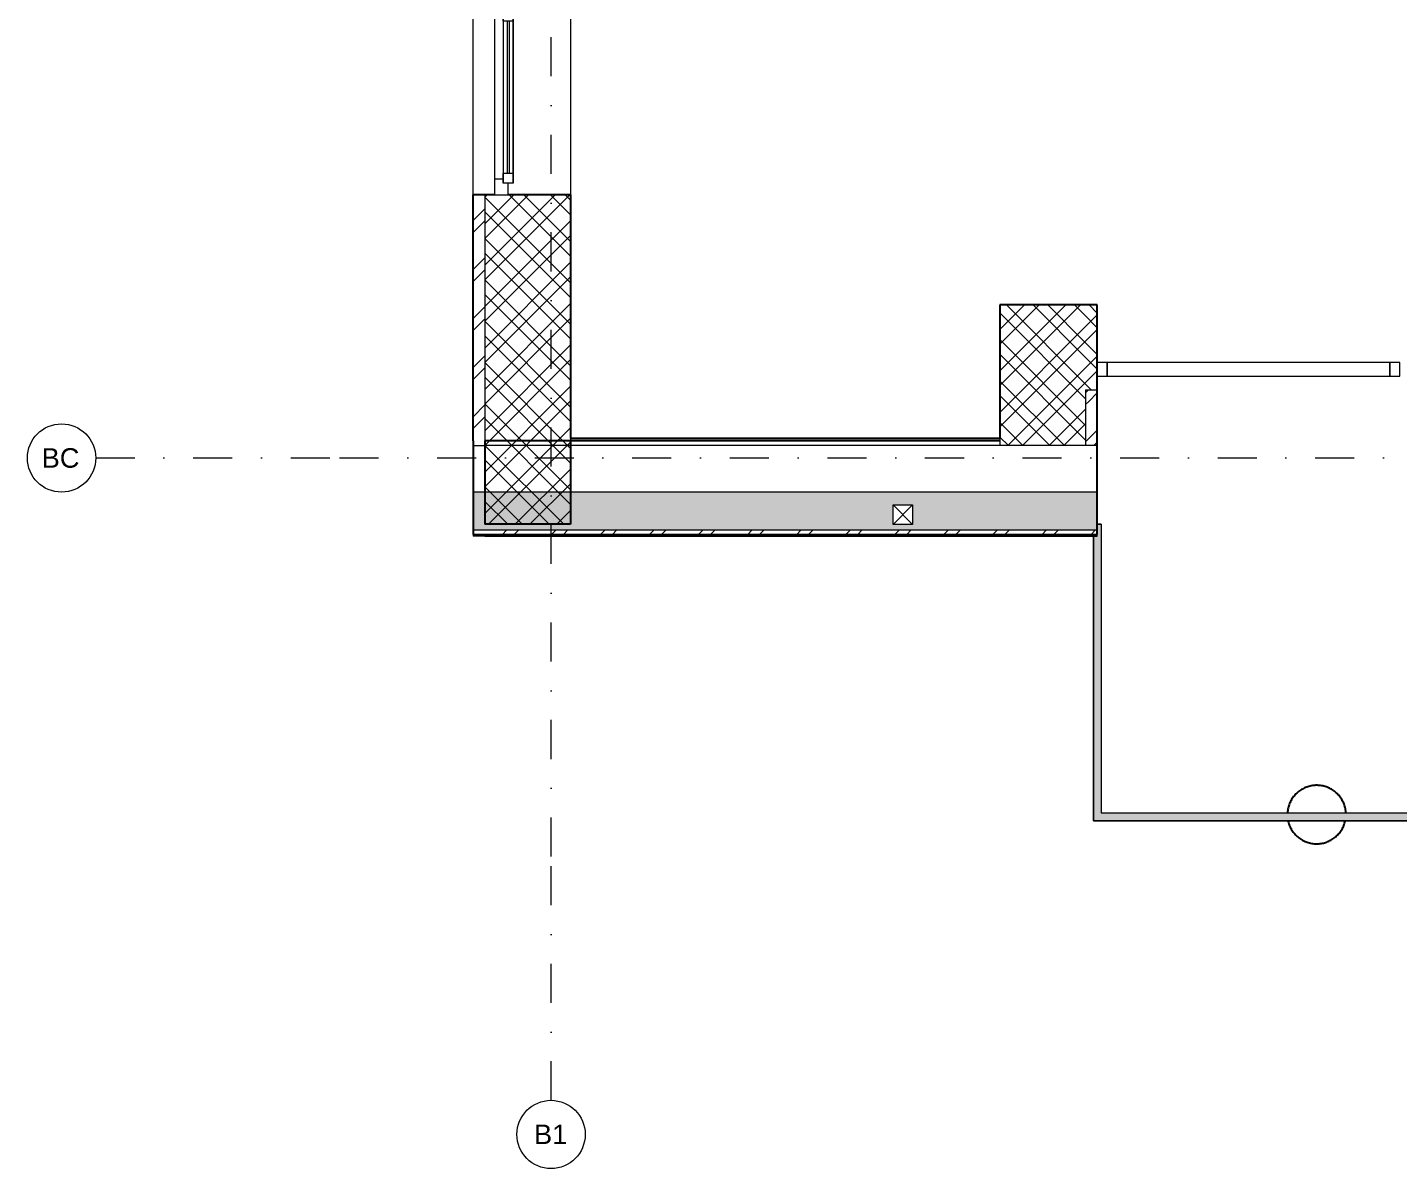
# Model space of a CAD drawing. Header units: millimetres. Extents: x -9163 to 49400, y 40309 to 58543.
# Drawn here: x -9163 to -2135, y 40309 to 46161 of the extents above; entities that cross this region are included whole.
import ezdxf

# ---------------------------------------------------------------- set-up
doc = ezdxf.new("R2010")
doc.units = ezdxf.units.MM
doc.linetypes.add('UDL_2NP_B$0$HA_DashDot_10mm-S3mm', pattern=[500, 200, -150, 0, -150])
for name, color, linetype, lineweight in [('ABMV_det-koty 10', 140, 'Continuous', 5), ('UDL_2NP_B$0$A-FLOR-HRAL-OTLN', 252, 'Continuous', 9), ('UDL_2NP_B$0$A-GENM-____-OTLN', 252, 'Continuous', 9), ('UDL_2NP_B$0$A-GLAZ-____-MCUT', 252, 'Continuous', 5), ('UDL_2NP_B$0$A-GLAZ-____-OTLN', 252, 'Continuous', 5), ('UDL_2NP_B$0$A-GLAZ-CURT-MCUT', 252, 'Continuous', 5), ('UDL_2NP_B$0$A-GLAZ-CURT-OTLN', 252, 'Continuous', 5), ('UDL_2NP_B$0$A-GLAZ-CWMG-MCUT', 252, 'Continuous', 5), ('UDL_2NP_B$0$A-GLAZ-CWMG-OTLN', 252, 'Continuous', 5), ('UDL_2NP_B$0$A-ROOF-____-MCUT', 252, 'Continuous', 25), ('UDL_2NP_B$0$A-ROOF-____-OTLN', 252, 'Continuous', 9), ('UDL_2NP_B$0$A-ROOF-____-PATT', 252, 'Continuous', 25), ('UDL_2NP_B$0$A-WALL-____-MCUT', 252, 'Continuous', 9), ('UDL_2NP_B$0$A-WALL-____-OTLN', 252, 'Continuous', 9), ('UDL_2NP_B$0$A-WALL-____-PATT', 252, 'Continuous', 25), ('UDL_2NP_B$0$I-WALL-____-MCUT', 252, 'Continuous', 25), ('UDL_2NP_B$0$I-WALL-____-OTLN', 252, 'Continuous', 9), ('UDL_2NP_B$0$M-HVAC-DUCT-OTLN', 252, 'Continuous', 9), ('UDL_2NP_B$0$S-GRID-____-IDEN', 252, 'Continuous', 9), ('UDL_2NP_B$0$S-GRID-____-OTLN', 252, 'Continuous', 5)]:
    doc.layers.add(name, color=color, linetype=linetype, lineweight=lineweight)
doc.styles.add('UDL_2NP_B$0$Arial_1', font='arial.ttf', dxfattribs={"height": 100})
pattern_1 = [(45, (0, 0), (-106.066, 106.066), []), (45, (75, 0), (-106.066, 106.066), []), (315, (0, 0), (106.066, 106.066), []), (315, (75, 0), (106.066, 106.066), [])]
pattern_2 = [(45, (0, 0), (-125.7236, 125.7236), []), (45, (0, 190.5), (-125.7236, 125.7236), [])]

# ---------------------------------------------------------------- blocks, each defined once
blk = doc.blocks.new('UDL_2NP_B$0$HA_WD_SinglePanel - 1000x1500-1355278-UDL_2NP-B')
at = {"layer": 'UDL_2NP_B$0$A-GLAZ-____-MCUT'}
for p, q in [((-500, 170), (-500, 100)), ((-420, 170), (-500, 170)), ((-420, 125), (-420, 170)), ((500, 170), (420, 170)), ((420, 170), (420, 125)), ((500, 100), (500, 170)), ((-500, 100), (-440, 100)), ((-440, 75), (-440, 125)), ((-440, 125), (-390, 125)), ((-390, 75), (-440, 75)), ((-390, 125), (-390, 75)), ((390, 105), (-390, 105)), ((390, 95), (-390, 95)), ((390, 75), (390, 125)), ((390, 125), (440, 125)), ((440, 75), (390, 75)), ((440, 125), (440, 75)), ((440, 100), (500, 100))]:
    blk.add_line(p, q, dxfattribs=at)
at = {"layer": 'UDL_2NP_B$0$A-GLAZ-____-OTLN'}
for p, q in [((420, 170), (-420, 170)), ((440, 125), (-440, 125)), ((-440, 75), (-440, 125)), ((-440, 75), (440, 75)), ((390, 125), (-390, 125)), ((390, 75), (-390, 75)), ((440, 125), (440, 75))]:
    blk.add_line(p, q, dxfattribs=at)
blk = doc.blocks.new('UDL_2NP_B$0$Top Rail Type - Top Rail_Internal_-1472931-UDL_2NP-B')
at = {"layer": 'UDL_2NP_B$0$A-FLOR-HRAL-OTLN'}
for points in [[(-3699.3, 42092.7), (-3659.3, 42132.7), (-3659.3, 43612.7), (-3679.3, 43612.7), (-3679.3, 43552.7), (-3699.3, 43552.7), (-3699.3, 42141.3)], [(-1284.3, 42092.7), (-1284.3, 43552.7), (-1304.3, 43552.7), (-1304.3, 43612.7), (-1324.3, 43612.7), (-1324.3, 42132.7)], [(-1284.3, 42092.7), (-1324.3, 42132.7), (-3659.3, 42132.7), (-3699.3, 42092.7), (-1853, 42092.7)]]:
    blk.add_hatch(color=256, dxfattribs=at).paths.add_polyline_path(points)
for p, q in [((-3679.3, 43612.7), (-3659.3, 43612.7)), ((-3659.3, 43612.7), (-3659.3, 42132.7)), ((-1324.3, 43612.7), (-1304.3, 43612.7)), ((-1324.3, 42132.7), (-1324.3, 43612.7)), ((-3699.3, 42092.7), (-3699.3, 43552.7)), ((-1284.3, 43552.7), (-1284.3, 42092.7)), ((-3659.3, 42132.7), (-1324.3, 42132.7)), ((-1284.3, 42092.7), (-3699.3, 42092.7))]:
    blk.add_line(p, q, dxfattribs=at)
blk = doc.blocks.new('UDL_2NP_B$0$Top Rail Type - Top Rail_Internal_-V5-UDL_2NP-B')
at = {"layer": 'UDL_2NP_B$0$A-FLOR-HRAL-OTLN'}
for p, q in [((-3659.3, 43612.7), (-3679.3, 43612.7)), ((-3659.3, 43612.7), (-3659.3, 42132.7)), ((-1324.3, 43612.7), (-1304.3, 43612.7)), ((-1324.3, 42132.7), (-1324.3, 43612.7)), ((-3699.3, 43552.7), (-3699.3, 42092.7)), ((-1284.3, 42092.7), (-1284.3, 43552.7)), ((-3659.3, 42132.7), (-1324.3, 42132.7)), ((-3699.3, 42092.7), (-1284.3, 42092.7))]:
    blk.add_line(p, q, dxfattribs=at)
blk = doc.blocks.new('UDL_2NP_B$0$Systémový panel - Sklo-1518044-UDL_2NP-B')
at = {"layer": 'UDL_2NP_B$0$A-GLAZ-CURT-MCUT'}
for p, q in [((725, 0), (-725, 0)), ((-725, 0), (-725, -70)), ((725, -70), (725, 0)), ((-725, -70), (725, -70))]:
    blk.add_line(p, q, dxfattribs=at)
blk = doc.blocks.new('UDL_2NP_B$0$Obdélníková příčel - 50x70mm EXT-1518046-UDL_2NP-B')
at = {"layer": 'UDL_2NP_B$0$A-GLAZ-CWMG-MCUT'}
for p, q in [((0, 70), (-50, 70)), ((-50, 70), (-50, 0)), ((-50, 0), (0, 0)), ((0, 0), (0, 70))]:
    blk.add_line(p, q, dxfattribs=at)
blk = doc.blocks.new('UDL_2NP_B$0$Obdélníková příčel - 50x70mm EXT-1518048-UDL_2NP-B')
at = {"layer": 'UDL_2NP_B$0$A-GLAZ-CWMG-MCUT'}
for p, q in [((-25, 70), (25, 70)), ((-25, 0), (-25, 70)), ((25, 0), (-25, 0)), ((25, 70), (25, 0))]:
    blk.add_line(p, q, dxfattribs=at)
blk = doc.blocks.new('UDL_2NP_B$0$HA_GM_ProductsPlaceholder - LP30 - Venkovní balkonové zábradlí-1646657-UDL_2NP-B')
at = {"layer": 'UDL_2NP_B$0$A-GENM-____-OTLN', "lineweight": 25, "flags": 128}
for points in [[(149.7, 8.3), (149.5, 12), (148.9, 18), (148.1, 23.9), (147, 29.8), (145.7, 35.7), (144.2, 41.5), (142.4, 47.2), (140.4, 52.8), (138.2, 58.4), (135.7, 63.9), (133, 69.3), (130.2, 74.5), (127.1, 79.7), (123.8, 84.7), (120.3, 89.6), (116.6, 94.3), (112.8, 98.9), (108.7, 103.3), (104.5, 107.6), (100.1, 111.7), (95.6, 115.6), (90.9, 119.3), (86, 122.9), (81, 126.2), (75.9, 129.4), (70.7, 132.3), (65.4, 135), (59.9, 137.5), (54.4, 139.8), (48.7, 141.9), (43, 143.7), (37.2, 145.3), (31.4, 146.7), (25.5, 147.8), (19.6, 148.7), (13.6, 149.4), (7.6, 149.8), (1.6, 150), (-4.4, 149.9), (-10.4, 149.6), (-16.3, 149.1), (-22.3, 148.3), (-28.2, 147.3), (-34.1, 146.1), (-39.9, 144.6), (-45.6, 142.9), (-51.3, 140.9), (-56.9, 138.8), (-62.4, 136.4), (-67.8, 133.8), (-73.1, 131), (-78.3, 127.9), (-83.4, 124.7), (-88.3, 121.3), (-93.1, 117.6), (-97.7, 113.8), (-102.2, 109.8), (-106.5, 105.7), (-110.6, 101.3), (-114.6, 96.8), (-118.4, 92.2), (-121.9, 87.3), (-125.3, 82.4), (-128.5, 77.3), (-131.5, 72.1), (-134.3, 66.8), (-136.9, 61.4), (-139.2, 55.9), (-141.3, 50.2), (-143.2, 44.6), (-144.9, 38.8), (-146.3, 33), (-147.5, 27.1), (-148.5, 21.2), (-149.2, 15.2), (-149.7, 9.2), (-149.8, 8.3)], [(-146.6, -31.7), (-145.7, -35.7), (-144.2, -41.5), (-142.4, -47.2), (-140.4, -52.8), (-138.2, -58.4), (-135.7, -63.9), (-133, -69.3), (-130.2, -74.5), (-127.1, -79.7), (-123.8, -84.7), (-120.3, -89.6), (-116.6, -94.3), (-112.8, -98.9), (-108.7, -103.3), (-104.5, -107.6), (-100.1, -111.7), (-95.6, -115.6), (-90.9, -119.3), (-86, -122.9), (-81, -126.2), (-75.9, -129.4), (-70.7, -132.3), (-65.4, -135), (-59.9, -137.5), (-54.4, -139.8), (-48.7, -141.9), (-43, -143.7), (-37.2, -145.3), (-31.4, -146.7), (-25.5, -147.8), (-19.6, -148.7), (-13.6, -149.4), (-7.6, -149.8), (-1.6, -150), (4.4, -149.9), (10.4, -149.6), (16.3, -149.1), (22.3, -148.3), (28.2, -147.3), (34.1, -146.1), (39.9, -144.6), (45.6, -142.9), (51.3, -140.9), (56.9, -138.8), (62.4, -136.4), (67.8, -133.8), (73.1, -131), (78.3, -127.9), (83.4, -124.7), (88.3, -121.3), (93.1, -117.6), (97.7, -113.8), (102.2, -109.8), (106.5, -105.7), (110.6, -101.3), (114.6, -96.8), (118.4, -92.2), (121.9, -87.3), (125.3, -82.4), (128.5, -77.3), (131.5, -72.1), (134.3, -66.8), (136.9, -61.4), (139.2, -55.9), (141.3, -50.2), (143.2, -44.6), (144.9, -38.8), (146.3, -33), (146.6, -31.7)]]:
    blk.add_lwpolyline(points, dxfattribs=at)
blk = doc.blocks.new('UDL_2NP_B$0$Grid - Radius 3_5mm-353793-UDL_2NP-B')
at = {"layer": 'UDL_2NP_B$0$S-GRID-____-IDEN'}
blk.add_circle((0, 0), 3.5, dxfattribs=at)
blk = doc.blocks.new('UDL_2NP_B')
at = {"layer": 'UDL_2NP_B$0$A-ROOF-____-PATT', "lineweight": 5}
h = blk.add_hatch(dxfattribs=at)
h.set_pattern_fill('FP_4', color=256, style=0, pattern_type=2)
h.set_pattern_definition([(0, (0, 0), (58.594, 33.829), [39.062, -78.125]), (120, (0, 0), (-58.593773, 33.829393), [39.063, -78.125]), (60, (0, 0), (0.000227, 67.658393), [0, -78.125, 39.063, 0])])
h.paths.add_polyline_path([(18020.7, 43582.5), (21220.7, 43582.5), (21220.7, 43777.7), (18020.7, 43777.7)])
h.paths.add_polyline_path([(15645.7, 43582.5), (15645.7, 43777.7), (13020.7, 43777.7), (13020.7, 43582.5), (15190, 43582.5)])
h.paths.add_polyline_path([(9045.7, 43582.5), (9045.7, 43777.7), (5295.7, 43777.7), (5295.7, 43582.5), (7615.3, 43582.5)])
h.paths.add_polyline_path([(1320.7, 43582.5), (1320.7, 43777.7), (-1304.3, 43777.7), (-1304.3, 43582.5), (987.5, 43582.5)])
h.paths.add_polyline_path([(-3746.7, 43582.5), (-3679.3, 43582.5), (-3679.3, 43777.7), (-6879.3, 43777.7), (-6879.3, 43582.5), (-4625.8, 43582.5)])
h.paths.add_polyline_path([(390.7, 43608.8), (390.7, 43708.8), (490.7, 43708.8), (490.7, 43608.8)])
h.paths.add_polyline_path([(19174.2, 43611.8), (19074.2, 43611.8), (19074.2, 43711.8), (19174.2, 43711.8), (19174.2, 43707.3)])
h.paths.add_polyline_path([(14855.7, 43611.8), (14855.7, 43711.8), (14955.7, 43711.8), (14955.7, 43611.8)])
h.paths.add_polyline_path([(6749.2, 43611.8), (6649.2, 43611.8), (6649.2, 43711.8), (6749.2, 43711.8), (6749.2, 43658.1)])
h.paths.add_polyline_path([(-4725.8, 43611.8), (-4725.8, 43711.8), (-4625.8, 43711.8), (-4625.8, 43611.8)])
h = blk.add_hatch(dxfattribs=at)
h.set_pattern_fill('FP_5', color=256, style=0, pattern_type=2)
h.set_pattern_definition(pattern_2)
h.paths.add_polyline_path([(21220.7, 43560.8), (21220.7, 43582.5), (18020.7, 43582.5), (18020.7, 43560.8), (18977.4, 43560.8)])
h.paths.add_polyline_path([(5721.7, 43560.8), (9045.7, 43560.8), (9045.7, 43582.5), (5295.7, 43582.5), (5295.7, 43560.8)])
h.paths.add_polyline_path([(13296.4, 43560.8), (15645.7, 43560.8), (15645.7, 43582.5), (13020.7, 43582.5), (13020.7, 43560.8)])
h.paths.add_polyline_path([(-906.2, 43560.8), (1320.7, 43560.8), (1320.7, 43582.5), (-1304.3, 43582.5), (-1304.3, 43560.8)])
h.paths.add_polyline_path([(-3679.3, 43560.8), (-3679.3, 43582.5), (-6879.3, 43582.5), (-6879.3, 43560.8), (-3746.7, 43560.8)])
at = {"layer": 'UDL_2NP_B$0$A-WALL-____-PATT', "lineweight": 5}
h = blk.add_hatch(dxfattribs=at)
h.set_pattern_fill('FP_5', color=256, style=0, pattern_type=2)
h.set_pattern_definition(pattern_2)
h.paths.add_polyline_path([(-6819.3, 44016.4), (-6819.3, 45302.7), (-6879.3, 45302.7), (-6879.3, 44016.4)])
h.paths.add_polyline_path([(-6879.3, 46302.7), (-6819.3, 46302.7), (-6819.3, 48652.7), (-6879.3, 48652.7), (-6879.3, 47222.4)])
h.paths.add_polyline_path([(-6819.3, 49552.7), (-6819.3, 51114.5), (-6879.3, 51114.5), (-6879.3, 49552.7)])
h.paths.add_polyline_path([(-6819.3, 51971), (-6819.3, 53377.7), (-6879.3, 53377.7), (-6879.3, 51971)])
h.paths.add_polyline_path([(-6879.3, 54377.7), (-6819.3, 54377.7), (-6819.3, 56002.7), (-6879.3, 56002.7)])
h = blk.add_hatch(dxfattribs=at)
h.set_pattern_fill('FP_1', color=256, style=0, pattern_type=2)
h.set_pattern_definition(pattern_1)
h.paths.add_polyline_path([(-6379.3, 43612.7), (-6379.3, 45302.7), (-6819.3, 45302.7), (-6819.3, 43612.7)])
h.paths.add_polyline_path([(-6769.3, 46302.7), (-6379.3, 46302.7), (-6379.3, 48652.7), (-6819.3, 48652.7), (-6819.3, 46302.7)])
h.paths.add_polyline_path([(-6379.3, 49552.7), (-6379.3, 53377.7), (-6819.3, 53377.7), (-6819.3, 51971), (-6381, 51971), (-6381, 51114.5), (-6819.3, 51114.5), (-6819.3, 49552.7), (-6587.2, 49552.7)])
h.paths.add_polyline_path([(-6379.3, 54377.7), (-6379.3, 55502.7), (-6819.3, 55502.7), (-6819.3, 54377.7), (-6699.3, 54377.7)])
h = blk.add_hatch(dxfattribs=at)
h.set_pattern_fill('FP_1', color=256, style=0, pattern_type=2)
h.set_pattern_definition(pattern_1)
h.paths.add_polyline_path([(-3746.7, 44016.4), (-3739.3, 44016.4), (-3739.3, 44737.7), (-4179.3, 44737.7), (-4179.3, 44016.4)])
h = blk.add_hatch(dxfattribs=at)
h.set_pattern_fill('FP_1', color=256, style=0, pattern_type=2)
h.set_pattern_definition(pattern_1)
h.paths.add_polyline_path([(-1244.3, 44302.7), (-1244.3, 44737.7), (-1304.3, 44737.7), (-1304.3, 44302.7)])
h.paths.add_polyline_path([(-3679.3, 44302.7), (-3679.3, 44737.7), (-3739.3, 44737.7), (-3739.3, 44302.7)])
h = blk.add_hatch(dxfattribs=at)
h.set_pattern_fill('FP_5', color=256, style=0, pattern_type=2)
h.set_pattern_definition(pattern_2)
h.paths.add_polyline_path([(-3679.3, 44242.7), (-3679.3, 44302.7), (-3739.3, 44302.7), (-3739.3, 44242.7)])
h.paths.add_polyline_path([(-1244.3, 44242.7), (-1244.3, 44302.7), (-1304.3, 44302.7), (-1304.3, 44242.7)])
h = blk.add_hatch(dxfattribs=at)
h.set_pattern_fill('FP_5', color=256, style=0, pattern_type=2)
h.set_pattern_definition(pattern_2)
h.paths.add_polyline_path([(-3679.3, 44016.4), (-3679.3, 44242.7), (-3739.3, 44242.7), (-3739.3, 44016.4)])
at = {"layer": 'UDL_2NP_B$0$A-ROOF-____-MCUT'}
for p, q in [((-6879.3, 44016.4), (-6879.3, 43560.8)), ((-4179.3, 44040.8), (-6819.3, 44040.8)), ((-3679.3, 43560.8), (-3679.3, 44016.4)), ((-6879.3, 43560.8), (-3679.3, 43560.8))]:
    blk.add_line(p, q, dxfattribs=at)
at = {"layer": 'UDL_2NP_B$0$A-ROOF-____-MCUT', "lineweight": 9}
for p, q in [((-3679.3, 44016.4), (-6819.3, 44016.4)), ((-3679.3, 43777.7), (-6879.3, 43777.7)), ((-3679.3, 43582.5), (-6879.3, 43582.5))]:
    blk.add_line(p, q, dxfattribs=at)
at = {"layer": 'UDL_2NP_B$0$A-ROOF-____-OTLN'}
for p, q in [((-6879.3, 43560.8), (-6879.3, 43552.7)), ((-6819.3, 43552.7), (-3679.3, 43552.7)), ((-3679.3, 43552.7), (-3679.3, 43560.8))]:
    blk.add_line(p, q, dxfattribs=at)
at = {"layer": 'UDL_2NP_B$0$A-WALL-____-MCUT', "lineweight": 25}
for p, q in [((-6769.3, 45302.7), (-6819.3, 45302.7)), ((-6379.3, 45302.7), (-6699.3, 45302.7)), ((-6379.3, 45302.7), (-6379.3, 44052.7)), ((-4179.3, 44737.7), (-4179.3, 44052.7)), ((-3679.3, 44737.7), (-4179.3, 44737.7)), ((-3679.3, 44302.7), (-3679.3, 44737.7)), ((-6879.3, 44040.8), (-6879.3, 44016.4)), ((-6819.3, 44040.8), (-6819.3, 43612.7)), ((-4179.3, 44052.7), (-6379.3, 44052.7)), ((-6379.3, 44040.8), (-6379.3, 43612.7)), ((-3679.3, 44016.4), (-3679.3, 44040.8)), ((-6379.3, 43612.7), (-6819.3, 43612.7))]:
    blk.add_line(p, q, dxfattribs=at)
at = {"layer": 'UDL_2NP_B$0$A-WALL-____-MCUT'}
for p, q in [((-6819.3, 45302.7), (-6819.3, 44040.8)), ((-3739.3, 44302.7), (-3679.3, 44302.7)), ((-3739.3, 44302.7), (-3739.3, 44016.4)), ((-6879.3, 44016.4), (-6819.3, 44016.4)), ((-6379.3, 44052.7), (-6379.3, 44040.8)), ((-4179.3, 44052.7), (-4179.3, 44016.4))]:
    blk.add_line(p, q, dxfattribs=at)
at = {"layer": 'UDL_2NP_B$0$A-WALL-____-OTLN'}
blk.add_line((-6379.3, 46302.7), (-6379.3, 45302.7), dxfattribs=at)
at = {"layer": 'UDL_2NP_B$0$I-WALL-____-MCUT'}
for p, q in [((-6819.3, 45302.7), (-6879.3, 45302.7)), ((-6879.3, 44040.8), (-6879.3, 45302.7)), ((-3679.3, 44040.8), (-3679.3, 44302.7))]:
    blk.add_line(p, q, dxfattribs=at)
at = {"layer": 'UDL_2NP_B$0$I-WALL-____-OTLN'}
for p, q in [((-6879.3, 45302.7), (-6879.3, 46302.7)), ((-6819.3, 43552.7), (-6879.3, 43552.7))]:
    blk.add_line(p, q, dxfattribs=at)
at = {"layer": 'UDL_2NP_B$0$M-HVAC-DUCT-OTLN', "lineweight": 5}
for p, q in [((-4625.8, 43611.8), (-4725.8, 43711.8)), ((-4625.8, 43711.8), (-4725.8, 43611.8)), ((-4725.8, 43711.8), (-4625.8, 43711.8)), ((-4725.8, 43611.8), (-4725.8, 43711.8)), ((-4625.8, 43711.8), (-4625.8, 43611.8)), ((-4625.8, 43611.8), (-4725.8, 43611.8))]:
    blk.add_line(p, q, dxfattribs=at)
at = {"layer": 'UDL_2NP_B$0$S-GRID-____-OTLN', "linetype": 'UDL_2NP_B$0$HA_DashDot_10mm-S3mm', "lineweight": 9}
for p, q in [((-6479.3, 41909.2), (-6479.3, 56942.9)), ((-8813.2, 43952.7), (-7563.2, 43952.7)), ((-7563.2, 43952.7), (22642.5, 43952.7)), ((-6479.3, 40659.2), (-6479.3, 41909.2))]:
    blk.add_line(p, q, dxfattribs=at)
at = {"layer": 'UDL_2NP_B$0$A-FLOR-HRAL-OTLN'}
for name in ['UDL_2NP_B$0$Top Rail Type - Top Rail_Internal_-1472931-UDL_2NP-B', 'UDL_2NP_B$0$Top Rail Type - Top Rail_Internal_-V5-UDL_2NP-B']:
    blk.add_blockref(name, (0, 0), dxfattribs=at)
at = {"layer": 'UDL_2NP_B$0$A-GENM-____-OTLN'}
blk.add_blockref('UDL_2NP_B$0$HA_GM_ProductsPlaceholder - LP30 - Venkovní balkonové zábradlí-1646657-UDL_2NP-B', (-2554.8, 42124.4), dxfattribs=at)
at = {"layer": 'UDL_2NP_B$0$A-GLAZ-____-OTLN', "rotation": 89.9999999999998}
blk.add_blockref('UDL_2NP_B$0$HA_WD_SinglePanel - 1000x1500-1355278-UDL_2NP-B', (-6599.3, 45802.7), dxfattribs=at)
at = {"layer": 'UDL_2NP_B$0$A-GLAZ-CURT-OTLN'}
blk.add_blockref('UDL_2NP_B$0$Systémový panel - Sklo-1518044-UDL_2NP-B', (-2904.3, 44442.7), dxfattribs=at)
at = {"layer": 'UDL_2NP_B$0$A-GLAZ-CWMG-OTLN', "rotation": 180}
blk.add_blockref('UDL_2NP_B$0$Obdélníková příčel - 50x70mm EXT-1518046-UDL_2NP-B', (-3679.3, 44442.7), dxfattribs=at)
at = {"layer": 'UDL_2NP_B$0$A-GLAZ-CWMG-OTLN', "extrusion": (0, 0, -1), "rotation": 180}
blk.add_blockref('UDL_2NP_B$0$Obdélníková příčel - 50x70mm EXT-1518048-UDL_2NP-B', (2154.3, 44442.7), dxfattribs=at)
at = {"layer": 'UDL_2NP_B$0$S-GRID-____-IDEN', "xscale": 49.99999999999998, "yscale": 49.99999999999998, "zscale": 49.99999999999998, "rotation": 269.9999999999996}
blk.add_blockref('UDL_2NP_B$0$Grid - Radius 3_5mm-353793-UDL_2NP-B', (-8988.2, 43952.7), dxfattribs=at)
at = {"layer": 'UDL_2NP_B$0$S-GRID-____-IDEN', "xscale": 49.99999999999998, "yscale": 49.99999999999998, "zscale": 49.99999999999998}
blk.add_blockref('UDL_2NP_B$0$Grid - Radius 3_5mm-353793-UDL_2NP-B', (-6479.3, 40484.2), dxfattribs=at)
at = {"layer": 'UDL_2NP_B$0$S-GRID-____-IDEN', "lineweight": 5, "char_height": 100, "attachment_point": 1, "style": 'UDL_2NP_B$0$Arial_1'}
for s, insert, width in [('BC', (-9090.5, 44002.8), 240.506), ('B1', (-6566.7, 40534.9), 212.447)]:
    blk.add_mtext(s, dxfattribs=dict(at, insert=insert, width=width))

msp = doc.modelspace()

# ---------------------------------------------------------------- block references
at = {"layer": 'ABMV_det-koty 10'}
msp.add_blockref('UDL_2NP_B', (0, 0), dxfattribs=at)

doc.saveas('drawing.dxf')
